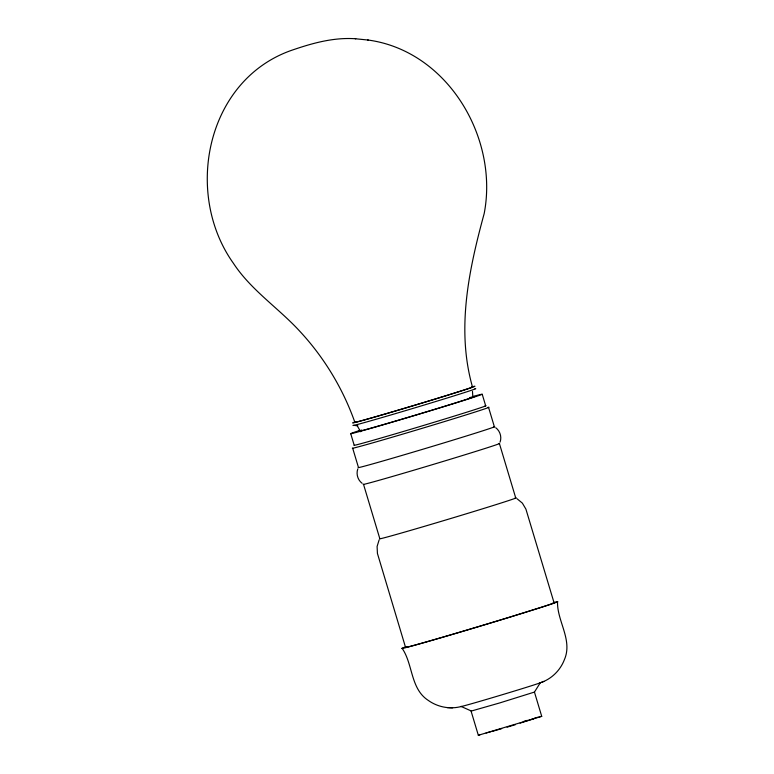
<?xml version="1.0" encoding="UTF-8"?>
<svg xmlns="http://www.w3.org/2000/svg" width="774" height="774" viewBox="0 0 774 774"><rect width="100%" height="100%" fill="white"/><g stroke="black" fill="none" stroke-linecap="round" stroke-linejoin="round"><path stroke-width="1.16" d="M557.522 601.862C557.009 621.125 572.954 640.137 564.372 659.709C560.27 670.458 551.281 679.253 540.291 682.765L534.447 692.072L499.83 702.898L471.376 711.025L461.033 706.42A41.544 0.581 -16.7 0 0 502.22 694.733A41.544 0.581 -16.7 0 0 539.884 682.726M357.811 468.899C355.943 473.988 357.781 480.093 362.135 483.315M500.062 442.138C501.929 437.049 500.091 430.944 495.737 427.722M379.134 539.865L377.093 546.512L377.431 553.458L405.508 647.248A77.893 1.084 -16.7 0 0 511.024 616.733L540.726 607.445A77.893 1.084 -16.7 0 0 553.333 602.82M541.481 682.31L543.996 681.381M471.047 710.996L478.332 735.271L480.161 734.594M532.589 719.162L533.973 718.659M534.447 692.072L541.723 716.347L478.332 735.271M531.612 719.491L520.089 723.119M507.105 727.163L515.416 724.667M501.697 728.653L491.538 731.585M523.911 721.349L527.365 720.352M534.505 718.156L537.833 717.237M490.416 731.894L486.082 732.959M538.936 716.937L541.723 716.347M531.873 719.104L533.731 718.64M461.439 706.459C450.187 709.574 437.678 707.155 428.216 700.364C410.278 688.725 413.113 664.073 402.083 648.273M355.75 38.787L355.266 38.739C334.204 37.316 313.673 42.802 293.956 49.517C206.803 78.019 183.003 192.523 233.38 263.247C251.095 290.289 278.756 308.158 300.283 331.775C324.335 357.82 343.008 388.78 354.831 422.198M447.043 707.581L452.616 707.813M367.718 40.006L368.327 40.064C447.585 51.007 498.843 137.695 484.176 213.585C468.831 269.855 456.109 329.385 472.508 387.068M355.266 38.739L368.327 40.064M353.853 425.361L357.811 425.816L357.22 425.758L360.645 431.747M517.003 498.708L522.373 503.139L525.914 509.128L554.097 602.888M488.578 407.453L494.393 426.832M499.433 443.618L515.765 498.059M482.231 394.305L485.704 405.895M350.699 433.575L354.173 445.166A68.954 0.968 -16.7 0 0 422.527 425.758A68.954 0.968 -16.7 0 0 485.027 405.837M472.479 391.344L472.837 397.081M471.908 387.019A61.688 0.861 -16.7 0 1 412.116 406.002A61.688 0.861 -16.7 0 1 356.04 421.724M471.84 386.884A64.136 0.9 -16.7 0 1 412.861 405.808A64.136 0.9 -16.7 0 1 356.05 421.598M474.936 388.732A64.136 0.9 -16.7 0 1 416.799 407.259A64.136 0.9 -16.7 0 1 353.225 425.303M493.696 426.774A71.266 0.997 -16.7 0 1 429.086 447.372A71.266 0.997 -16.7 0 1 358.449 467.428L352.634 448.049A71.266 0.997 -16.7 0 0 423.272 427.993A71.266 0.997 -16.7 0 0 487.881 407.395M515.068 497.992A71.266 0.997 -16.7 0 1 450.458 518.59A71.266 0.997 -16.7 0 1 379.811 538.646L363.48 484.205A71.266 0.997 -16.7 0 0 434.127 464.148A71.266 0.997 -16.7 0 0 498.737 443.56M473.456 396.336A68.954 0.968 -16.7 0 1 458.827 401.996A68.954 0.968 -16.7 0 1 373.532 427.577A68.954 0.968 -16.7 0 1 359.842 430.402M469.431 397.681A60.894 0.851 -16.7 0 1 418.744 414.138A60.894 0.851 -16.7 0 1 361.748 430.044M553.265 602.627A81.483 1.142 -16.7 0 1 479.454 626.36A81.483 1.142 -16.7 0 1 406.582 646.619"/></g></svg>
